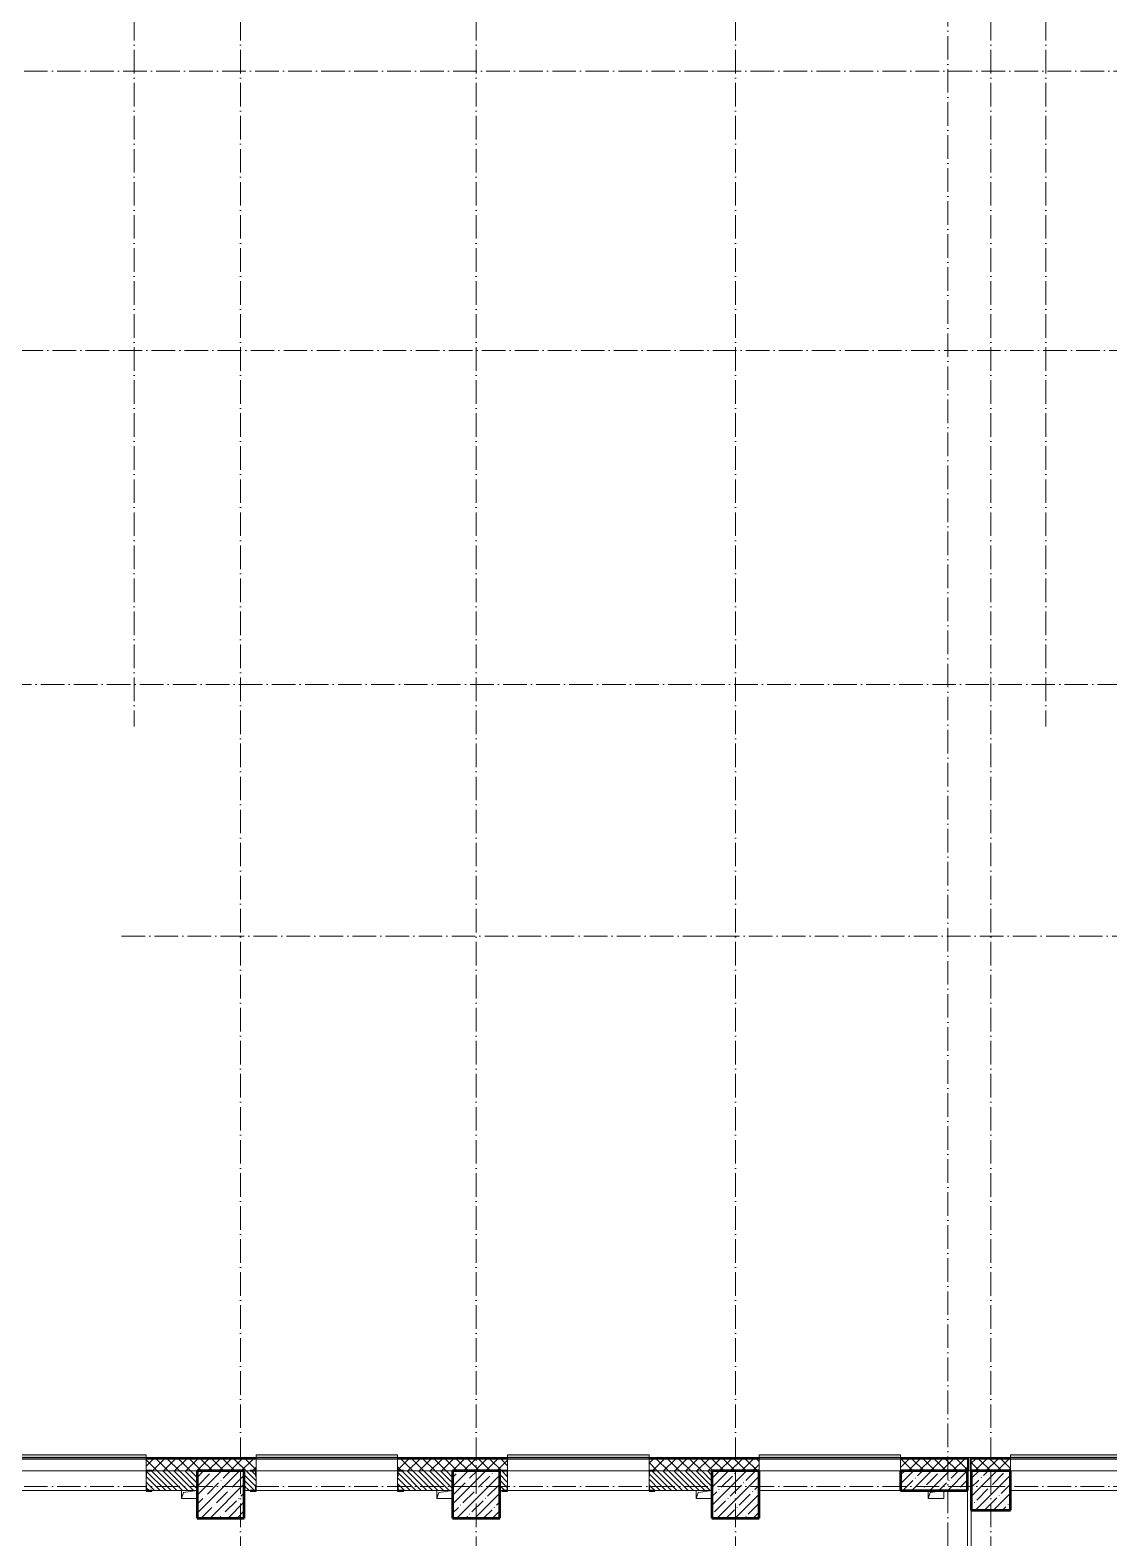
# Model space of a CAD drawing. Header units: millimetres. Extents: x -12989 to 629078, y -109036 to 555275.
# Drawn here: x 556785 to 570510, y -23586 to -4413 of the extents above; entities that cross this region are included whole.
import ezdxf

# ---------------------------------------------------------------- set-up
doc = ezdxf.new("R2010")
doc.units = ezdxf.units.MM
doc.linetypes.add('50_200_ШТРИХ_1Т_ш5_п1_п1_', pattern=[700, 500, -100, 0, -100])
for name, color, linetype, lineweight in [('A-FLOR-____-OTLN', 7, 'Continuous', 9), ('A-GENM-____-MCUT', 7, 'Continuous', 25), ('A-GENM-____-OTLN', 7, 'Continuous', 9), ('A-GENM-____-OTLN-1', 7, 'Continuous', 25), ('A-GLAZ-____-OTLN', 7, 'Continuous', 9), ('A-WALL-____-MCUT', 7, 'Continuous', 13), ('A-WALL-____-MCUT-1', 7, 'Continuous', 9), ('A-WALL-____-MCUT-2', 7, 'Continuous', 50), ('A-WALL-____-OTLN', 7, 'Continuous', 9), ('A-WALL-____-PATT-1', 7, 'Continuous', 9), ('A-WALL-FNSH-MCUT-1', 7, 'Continuous', 9), ('S-COLS-____-MCUT', 7, 'Continuous', 50), ('S-COLS-____-OTLN', 7, 'Continuous', 9), ('S-GRID-____-OTLN-1', 7, '50_200_ШТРИХ_1Т_ш5_п1_п1_', 9)]:
    doc.layers.add(name, color=color, linetype=linetype, lineweight=lineweight)
doc.layers.add('A-GLAZ-____-OTLN-1', color=7, linetype='Continuous', lineweight=9, true_color=0xc0c0c0)
pattern_1 = [(135, (523510.01, -90515.614), (-35.35534, -35.35534), [])]
pattern_2 = [(45, (523510.01, -90515.61), (-70.71068, 70.71068), []), (135, (523510.01, -90515.61), (-70.71068, -70.71068), [])]

# ---------------------------------------------------------------- blocks, each defined once
blk = doc.blocks.new('BSC_Колонна _Прямоугольная - 600х600-V74-АР1_План отверстий 3 этажа в осях 1-64_Ю-ЯЯ')
at = {"layer": 'S-COLS-____-OTLN'}
h = blk.add_hatch(dxfattribs=at)
h.set_pattern_fill('FP_83', color=256, style=0, pattern_type=2)
h.set_pattern_definition([(45, (-35700, -67481.04), (-114.04925, 114.04925), []), (45, (-35585.95, -67481.04), (-114.04925, 114.04925), [201.613, -40.323, 3.353, -36.97])])
h.paths.add_polyline_path([(-300, -300), (300, -300), (300, 300), (-300, 300)], flags=0)
at = {"layer": 'S-COLS-____-MCUT'}
for p, q in [((300, 300), (-300, 300)), ((-300, 300), (-300, -300)), ((300, -300), (300, 300)), ((-300, -300), (300, -300))]:
    blk.add_line(p, q, dxfattribs=at)
blk = doc.blocks.new('BSC_Колонна _Прямоугольная - 600х600-V78-АР1_План отверстий 3 этажа в осях 1-64_Ю-ЯЯ')
at = {"layer": 'S-COLS-____-OTLN'}
h = blk.add_hatch(dxfattribs=at)
h.set_pattern_fill('FP_87', color=256, style=0, pattern_type=2)
h.set_pattern_definition([(45, (-38950, -67481.04), (-114.04925, 114.04925), []), (45, (-38835.95, -67481.04), (-114.04925, 114.04925), [201.613, -40.323, 3.353, -36.97])])
h.paths.add_polyline_path([(-300, -300), (300, -300), (300, 300), (-300, 300)], flags=0)
at = {"layer": 'S-COLS-____-MCUT'}
for p, q in [((300, 300), (-300, 300)), ((-300, 300), (-300, -300)), ((300, -300), (300, 300)), ((-300, -300), (300, -300))]:
    blk.add_line(p, q, dxfattribs=at)
blk = doc.blocks.new('BSC_Колонна _Прямоугольная - 600х600-V85-АР1_План отверстий 3 этажа в осях 1-64_Ю-ЯЯ')
at = {"layer": 'S-COLS-____-OTLN'}
h = blk.add_hatch(dxfattribs=at)
h.set_pattern_fill('FP_93', color=256, style=0, pattern_type=2)
h.set_pattern_definition([(45, (-42250, -67481.04), (-114.04925, 114.04925), []), (45, (-42135.95, -67481.04), (-114.04925, 114.04925), [201.613, -40.323, 3.353, -36.97])])
h.paths.add_polyline_path([(-300, -300), (300, -300), (300, 300), (-300, 300)], flags=0)
at = {"layer": 'S-COLS-____-MCUT'}
for p, q in [((300, 300), (-300, 300)), ((-300, 300), (-300, -300)), ((300, -300), (300, 300)), ((-300, -300), (300, -300))]:
    blk.add_line(p, q, dxfattribs=at)
blk = doc.blocks.new('BSC_Колонна _Прямоугольная - 500х500-V148-АР1_План отверстий 3 этажа в осях 1-64_Ю-ЯЯ')
at = {"layer": 'S-COLS-____-OTLN'}
h = blk.add_hatch(dxfattribs=at)
h.set_pattern_fill('FP_154', color=256, style=0, pattern_type=2)
h.set_pattern_definition([(45, (-45500, -67531.04), (-114.04925, 114.04925), []), (45, (-45385.95, -67531.04), (-114.04925, 114.04925), [201.613, -40.323, 3.353, -36.97])])
h.paths.add_polyline_path([(-250, -250), (250, -250), (250, 250), (-250, 250)], flags=0)
at = {"layer": 'S-COLS-____-MCUT'}
for p, q in [((250, 250), (-250, 250)), ((-250, 250), (-250, -250)), ((250, -250), (250, 250)), ((-250, -250), (250, -250))]:
    blk.add_line(p, q, dxfattribs=at)
blk = doc.blocks.new('Фахверк_СКБ_Уголок - 250_2700-27509033-АР1_План отверстий 3 этажа в осях 1-64_Ю-ЯЯ')
at = {"layer": 'A-GENM-____-MCUT'}
for p, q in [((125, 181), (50, 181)), ((50, 181), (50, 175)), ((50, 175), (119, 175)), ((119, 175), (119, 106)), ((119, 106), (125, 106)), ((125, 106), (125, 181)), ((119, -75), (50, -75)), ((50, -75), (50, -81)), ((50, -81), (125, -81)), ((125, -6), (119, -6)), ((119, -6), (119, -75)), ((125, -81), (125, -6))]:
    blk.add_line(p, q, dxfattribs=at)
blk = doc.blocks.new('Фахверк_СКБ_Уголок - 250_2700_1-27501432-АР1_План отверстий 3 этажа в осях 1-64_Ю-ЯЯ')
at = {"layer": 'A-GENM-____-MCUT'}
for p, q in [((200, 181), (125, 181)), ((125, 181), (125, 106)), ((125, 106), (131, 106)), ((131, 106), (131, 175)), ((131, 175), (200, 175)), ((200, 175), (200, 181)), ((131, -6), (125, -6)), ((125, -6), (125, -81)), ((125, -81), (200, -81)), ((131, -75), (131, -6)), ((200, -75), (131, -75)), ((200, -81), (200, -75))]:
    blk.add_line(p, q, dxfattribs=at)
blk = doc.blocks.new('AR_Отверстие прямоугольное _в плите_ - AR_Отверстие прямоугольное _в плите_-30510712-АР1_План отверстий 3 этажа в осях 1-64_Ю-ЯЯ')
at = {"layer": 'A-GENM-____-OTLN'}
for p, q in [((-100, 50), (-100, -50)), ((-100, -50), (-75, 25)), ((-75, 25), (100, 50)), ((-100, -50), (100, -50))]:
    blk.add_line(p, q, dxfattribs=at)
blk = doc.blocks.new('AR_Отверстие прямоугольное _в плите_ - AR_Отверстие прямоугольное _в плите_-V184-АР1_План отверстий 3 этажа в осях 1-64_Ю-ЯЯ')
at = {"layer": 'A-GENM-____-OTLN'}
for p, q in [((-100, 50), (-100, -50)), ((-100, -50), (-75, 25)), ((-75, 25), (100, 50)), ((-100, -50), (100, -50))]:
    blk.add_line(p, q, dxfattribs=at)
blk = doc.blocks.new('AR_Отверстие прямоугольное _в плите_ - AR_Отверстие прямоугольное _в плите_-V183-АР1_План отверстий 3 этажа в осях 1-64_Ю-ЯЯ')
at = {"layer": 'A-GENM-____-OTLN'}
for p, q in [((-100, 50), (-100, -50)), ((-100, -50), (-75, 25)), ((-75, 25), (100, 50)), ((100, -50), (100, 50)), ((-100, -50), (100, -50))]:
    blk.add_line(p, q, dxfattribs=at)
blk = doc.blocks.new('Отлив_СКБ - Отлив витража_СФТК-31884011-АР1_План отверстий 3 этажа в осях 1-64_Ю-ЯЯ')
at = {"layer": 'A-GLAZ-____-OTLN-1'}
for points in [[(1800, 2), (1800, 37), (0, 37), (0, 2), (1715, 2)], [(1715, 0), (1800, 0), (1800, 2), (0, 2), (0, 0)]]:
    blk.add_hatch(color=256, dxfattribs=at).paths.add_polyline_path(points, flags=0)
at = {"layer": 'A-GLAZ-____-OTLN'}
for p, q in [((0, 3), (0, 37)), ((1800, 37), (0, 37)), ((0, 2), (1800, 2)), ((1800, 37), (1800, 3)), ((1800, 0), (0, 0))]:
    blk.add_line(p, q, dxfattribs=at)
blk = doc.blocks.new('Стены 11 - Стены 4-31628984-АР1_План отверстий 3 этажа в осях 1-64_Ю-ЯЯ')
at = {"layer": 'A-WALL-____-MCUT'}
for p, q in [((-1829, 41030), (-1829, 41010)), ((-1659, 41030), (-1829, 41030)), ((-1829, 41010), (-1659, 41010)), ((-1659, 41010), (-1659, 41030))]:
    blk.add_line(p, q, dxfattribs=at)
blk = doc.blocks.new('3эт')
at = {"layer": 'S-GRID-____-OTLN-1', "color": 251, "ltscale": 0.6, "true_color": 0x636466}
for p, q in [((318370.7, 4029.4), (318370.7, -9616.1)), ((319720.7, 4029.4), (319720.7, -33971.9)), ((322720.7, 4029.4), (322720.7, -33971.9)), ((326020.7, 4029.4), (326020.7, -20188)), ((329270.7, 4029.4), (329270.7, -33971.9)), ((329970.7, 4029.4), (329970.7, -9616.1)), ((328720.7, 3785.7), (328720.7, -33833.1)), ((387845.1, -1282.4), (279101.9, -1282.4)), ((279101.9, -4832.4), (387845.1, -4832.4)), ((330925.3, -9082.4), (279101.9, -9082.4)), ((318208.2, -12282.4), (387845.1, -12282.4)), ((387845.1, -19282.4), (279101.9, -19282.4))]:
    blk.add_line(p, q, dxfattribs=at)

msp = doc.modelspace()

# ---------------------------------------------------------------- hatches: boundary and pattern name
at = {"layer": 'A-WALL-____-PATT-1'}
h = msp.add_hatch(dxfattribs=at)
h.set_pattern_fill('FP_4', color=256, style=0, pattern_type=2)
h.set_pattern_definition(pattern_2)
h.paths.add_polyline_path([(568710.0077, -22734.5723), (568710.0077, -22584.5723), (567860.0077, -22584.5723), (567860.0077, -22734.5723), (568566.3211, -22734.5723)], flags=0)
h.paths.add_polyline_path([(564735.0077, -22734.5723), (566060.0077, -22734.5723), (566060.0077, -22584.5723), (564660.0077, -22584.5723), (564660.0077, -22728.5723), (564735.0077, -22728.5723)], flags=0)
h.paths.add_polyline_path([(562785.0077, -22734.5723), (562785.0077, -22728.5723), (562860.0077, -22728.5723), (562860.0077, -22584.5723), (561460.0077, -22584.5723), (561460.0077, -22728.5723), (561535.0077, -22728.5723), (561535.0077, -22734.5723), (562760.0077, -22734.5723)], flags=0)
h.paths.add_polyline_path([(559585.0077, -22734.5723), (559585.0077, -22728.5723), (559660.0077, -22728.5723), (559660.0077, -22584.5723), (558260.0077, -22584.5723), (558260.0077, -22728.5723), (558335.0077, -22728.5723), (558335.0077, -22734.5723), (559510.0077, -22734.5723)], flags=0)
h.paths.add_polyline_path([(555910.0077, -22734.5723), (556385.0077, -22734.5723), (556385.0077, -22728.5723), (556460.0077, -22728.5723), (556460.0077, -22584.5723), (555060.0077, -22584.5723), (555060.0077, -22728.5723), (555135.0077, -22728.5723), (555135.0077, -22734.5723), (555310.3389, -22734.5723)], flags=0)
h.paths.add_polyline_path([(553185.0077, -22734.5723), (553185.0077, -22728.5723), (553260.0077, -22728.5723), (553260.0077, -22584.5723), (551860.0077, -22584.5723), (551860.0077, -22728.5723), (551935.0077, -22728.5723), (551935.0077, -22734.5723), (552760.0077, -22734.5723)], flags=0)
h.paths.add_polyline_path([(549985.0077, -22734.5723), (549985.0077, -22728.5723), (550060.0077, -22728.5723), (550060.0077, -22584.5723), (547360.0077, -22584.5723), (547360.0077, -22734.5723), (548240.4818, -22734.5723)], flags=0)
h = msp.add_hatch(dxfattribs=at)
h.set_pattern_fill('FP_4', color=256, style=0, pattern_type=2)
h.set_pattern_definition(pattern_2)
h.paths.add_polyline_path([(573560.0077, -22734.5723), (573560.0077, -22584.5723), (571060.0077, -22584.5723), (571060.0077, -22734.5723), (573385.0791, -22734.5723)], flags=0)
h.paths.add_polyline_path([(569260.0077, -22734.5723), (569260.0077, -22584.5723), (568760.0077, -22584.5723), (568760.0077, -22734.5723)], flags=0)
h = msp.add_hatch(dxfattribs=at)
h.set_pattern_fill('FP_9', color=256, style=0, pattern_type=2)
h.set_pattern_definition(pattern_1)
h.paths.add_polyline_path([(558910.0077, -22984.5723), (558910.0077, -22734.5723), (558266.0077, -22734.5723), (558266.0077, -22803.5723), (558260.0077, -22803.5723), (558260.0077, -22915.5723), (558266.0077, -22915.5723), (558266.0077, -22984.5723), (558845.2675, -22984.5723)], flags=0)
h.paths.add_polyline_path([(556385.0077, -22984.5723), (556454.0077, -22984.5723), (556454.0077, -22915.5723), (556460.0077, -22915.5723), (556460.0077, -22803.5723), (556454.0077, -22803.5723), (556454.0077, -22734.5723), (555910.0077, -22734.5723), (555910.0077, -22984.5723)], flags=0)
h = msp.add_hatch(dxfattribs=at)
h.set_pattern_fill('FP_9', color=256, style=0, pattern_type=2)
h.set_pattern_definition(pattern_1)
h.paths.add_polyline_path([(562160.0077, -22984.5723), (562160.0077, -22734.5723), (561466.0077, -22734.5723), (561466.0077, -22803.5723), (561460.0077, -22803.5723), (561460.0077, -22915.5723), (561466.0077, -22915.5723), (561466.0077, -22984.5723), (561535.0077, -22984.5723)], flags=0)
h.paths.add_polyline_path([(559510.0077, -22984.5723), (559654.0077, -22984.5723), (559654.0077, -22915.5723), (559660.0077, -22915.5723), (559660.0077, -22803.5723), (559654.0077, -22803.5723), (559654.0077, -22734.5723), (559510.0077, -22734.5723), (559510.0077, -22915.5723)], flags=0)
h = msp.add_hatch(dxfattribs=at)
h.set_pattern_fill('FP_9', color=256, style=0, pattern_type=2)
h.set_pattern_definition(pattern_1)
h.paths.add_polyline_path([(564735.0077, -22984.5723), (565460.0077, -22984.5723), (565460.0077, -22734.5723), (564666.0077, -22734.5723), (564666.0077, -22803.5723), (564660.0077, -22803.5723), (564660.0077, -22915.5723), (564666.0077, -22915.5723), (564666.0077, -22984.5723)], flags=0)
h.paths.add_polyline_path([(562785.0077, -22984.5723), (562854.0077, -22984.5723), (562854.0077, -22915.5723), (562860.0077, -22915.5723), (562860.0077, -22803.5723), (562854.0077, -22803.5723), (562854.0077, -22734.5723), (562760.0077, -22734.5723), (562760.0077, -22984.5723)], flags=0)
h = msp.add_hatch(dxfattribs=at)
h.set_pattern_fill('FP_12', color=256, style=0, pattern_type=2)
h.set_pattern_definition([(45, (523510, -90515.61), (-114.04925, 114.04925), []), (45, (523624.06, -90515.61), (-114.04925, 114.04925), [201.612, -40.322, 3.353, -36.97])])
h.paths.add_polyline_path([(568710.0077, -22984.5723), (568710.0077, -22734.5723), (567860.0077, -22734.5723), (567860.0077, -22984.5723), (568566.3211, -22984.5723)], flags=0)

# ---------------------------------------------------------------- linework, layer by layer
at = {"layer": 'A-FLOR-____-OTLN'}
for p, q in [((568710.0077, -27334.5723), (568710.0077, -22984.5723)), ((568760.0077, -23234.5723), (568760.0077, -27334.5723))]:
    msp.add_line(p, q, dxfattribs=at)
at = {"layer": 'A-WALL-____-MCUT'}
for p, q in [((558260.0077, -22803.5723), (558260.0077, -22915.5723)), ((558910.0077, -22734.5723), (558335.0077, -22734.5723)), ((559585.0077, -22734.5723), (559510.0077, -22734.5723)), ((559660.0077, -22915.5723), (559660.0077, -22803.5723)), ((561460.0077, -22803.5723), (561460.0077, -22915.5723)), ((562160.0077, -22734.5723), (561535.0077, -22734.5723)), ((562785.0077, -22734.5723), (562760.0077, -22734.5723)), ((562860.0077, -22915.5723), (562860.0077, -22803.5723)), ((564660.0077, -22803.5723), (564660.0077, -22915.5723)), ((565460.0077, -22734.5723), (564735.0077, -22734.5723)), ((558335.0077, -22984.5723), (558910.0077, -22984.5723)), ((559510.0077, -22984.5723), (559585.0077, -22984.5723)), ((561535.0077, -22984.5723), (562160.0077, -22984.5723)), ((562760.0077, -22984.5723), (562785.0077, -22984.5723)), ((564735.0077, -22984.5723), (565460.0077, -22984.5723))]:
    msp.add_line(p, q, dxfattribs=at)
at = {"layer": 'A-WALL-____-MCUT-1'}
for p, q in [((559660.0077, -22572.5723), (558260.0077, -22572.5723)), ((559660.0077, -22578.5723), (558260.0077, -22578.5723)), ((558260.0077, -22584.5723), (559660.0077, -22584.5723)), ((558260.0077, -22584.5723), (558260.0077, -22728.5723)), ((559660.0077, -22728.5723), (559660.0077, -22584.5723)), ((562860.0077, -22572.5723), (561460.0077, -22572.5723)), ((562860.0077, -22578.5723), (561460.0077, -22578.5723)), ((561460.0077, -22584.5723), (561460.0077, -22728.5723)), ((562860.0077, -22584.5723), (561460.0077, -22584.5723)), ((562860.0077, -22728.5723), (562860.0077, -22584.5723)), ((566060.0077, -22572.5723), (564660.0077, -22572.5723)), ((566060.0077, -22578.5723), (564660.0077, -22578.5723)), ((564660.0077, -22584.5723), (566060.0077, -22584.5723)), ((564660.0077, -22584.5723), (564660.0077, -22728.5723)), ((566060.0077, -22734.5723), (566060.0077, -22584.5723)), ((568725.0077, -22572.5723), (567860.0077, -22572.5723)), ((568725.0077, -22578.5723), (567860.0077, -22578.5723)), ((567860.0077, -22584.5723), (567860.0077, -22734.5723)), ((568710.0077, -22584.5723), (567860.0077, -22584.5723)), ((568710.0077, -22734.5723), (568710.0077, -22584.5723)), ((569260.0077, -22572.5723), (568745.0077, -22572.5723)), ((569260.0077, -22578.5723), (568745.0077, -22578.5723)), ((569260.0077, -22584.5723), (568760.0077, -22584.5723)), ((568760.0077, -22584.5723), (568760.0077, -22734.5723)), ((569260.0077, -22734.5723), (569260.0077, -22584.5723))]:
    msp.add_line(p, q, dxfattribs=at)
at = {"layer": 'A-WALL-____-MCUT-2'}
for p, q in [((568710.0077, -22734.5723), (567860.0077, -22734.5723)), ((567860.0077, -22734.5723), (567860.0077, -22984.5723)), ((568710.0077, -22984.5723), (568710.0077, -22734.5723)), ((567860.0077, -22984.5723), (568710.0077, -22984.5723))]:
    msp.add_line(p, q, dxfattribs=at)
at = {"layer": 'A-WALL-____-OTLN'}
for p, q in [((556460.0077, -22584.5723), (558260.0077, -22584.5723)), ((561460.0077, -22584.5723), (559660.0077, -22584.5723)), ((562860.0077, -22584.5723), (564660.0077, -22584.5723)), ((566060.0077, -22584.5723), (567860.0077, -22584.5723)), ((569260.0077, -22584.5723), (571060.0077, -22584.5723)), ((558260.0077, -22734.5723), (556460.0077, -22734.5723)), ((561460.0077, -22734.5723), (559660.0077, -22734.5723)), ((564660.0077, -22734.5723), (562860.0077, -22734.5723)), ((567860.0077, -22734.5723), (566060.0077, -22734.5723)), ((568725.0077, -22734.5723), (568710.0077, -22734.5723)), ((568760.0077, -22734.5723), (568745.0077, -22734.5723)), ((571060.0077, -22734.5723), (569260.0077, -22734.5723)), ((558260.0077, -22984.5723), (556460.0077, -22984.5723)), ((561460.0077, -22984.5723), (559660.0077, -22984.5723)), ((564660.0077, -22984.5723), (562860.0077, -22984.5723)), ((567860.0077, -22984.5723), (566060.0077, -22984.5723)), ((571060.0077, -22984.5723), (569260.0077, -22984.5723))]:
    msp.add_line(p, q, dxfattribs=at)
at = {"layer": 'A-WALL-FNSH-MCUT-1'}
for p, q in [((559660.0077, -22564.5723), (558260.0077, -22564.5723)), ((558260.0077, -22564.5723), (558260.0077, -22584.5723)), ((559660.0077, -22584.5723), (559660.0077, -22564.5723)), ((562860.0077, -22564.5723), (561460.0077, -22564.5723)), ((561460.0077, -22564.5723), (561460.0077, -22584.5723)), ((562860.0077, -22584.5723), (562860.0077, -22564.5723)), ((566060.0077, -22564.5723), (564660.0077, -22564.5723)), ((564660.0077, -22564.5723), (564660.0077, -22584.5723)), ((566060.0077, -22584.5723), (566060.0077, -22564.5723)), ((568725.0077, -22564.5723), (567860.0077, -22564.5723)), ((567860.0077, -22564.5723), (567860.0077, -22584.5723)), ((568710.0077, -22584.5723), (568725.0077, -22584.5723)), ((568725.0077, -22584.5723), (568725.0077, -22564.5723)), ((569260.0077, -22564.5723), (568745.0077, -22564.5723)), ((568745.0077, -22564.5723), (568745.0077, -22584.5723)), ((568745.0077, -22584.5723), (568760.0077, -22584.5723)), ((569260.0077, -22584.5723), (569260.0077, -22564.5723))]:
    msp.add_line(p, q, dxfattribs=at)

# ---------------------------------------------------------------- block references
msp.add_blockref('3эт', (239739.3002, -3652.1582))
at = {"layer": 'A-GENM-____-OTLN'}
for name, p in [('AR_Отверстие прямоугольное _в плите_ - AR_Отверстие прямоугольное _в плите_-30510712-АР1_План отверстий 3 этажа в осях 1-64_Ю-ЯЯ', (558810.0077, -23034.5723)), ('AR_Отверстие прямоугольное _в плите_ - AR_Отверстие прямоугольное _в плите_-V184-АР1_План отверстий 3 этажа в осях 1-64_Ю-ЯЯ', (562060.0077, -23034.5723)), ('AR_Отверстие прямоугольное _в плите_ - AR_Отверстие прямоугольное _в плите_-30510712-АР1_План отверстий 3 этажа в осях 1-64_Ю-ЯЯ', (565360.0077, -23034.5723)), ('AR_Отверстие прямоугольное _в плите_ - AR_Отверстие прямоугольное _в плите_-V183-АР1_План отверстий 3 этажа в осях 1-64_Ю-ЯЯ', (568310.0077, -23034.5723))]:
    msp.add_blockref(name, p, dxfattribs=at)
at = {"layer": 'A-GENM-____-OTLN-1', "rotation": 180}
for name, p in [('Фахверк_СКБ_Уголок - 250_2700-27509033-АР1_План отверстий 3 этажа в осях 1-64_Ю-ЯЯ', (558385.0077, -22809.5723)), ('Фахверк_СКБ_Уголок - 250_2700_1-27501432-АР1_План отверстий 3 этажа в осях 1-64_Ю-ЯЯ', (559785.0077, -22809.5723)), ('Фахверк_СКБ_Уголок - 250_2700-27509033-АР1_План отверстий 3 этажа в осях 1-64_Ю-ЯЯ', (561585.0077, -22809.5723)), ('Фахверк_СКБ_Уголок - 250_2700_1-27501432-АР1_План отверстий 3 этажа в осях 1-64_Ю-ЯЯ', (562985.0077, -22809.5723)), ('Фахверк_СКБ_Уголок - 250_2700-27509033-АР1_План отверстий 3 этажа в осях 1-64_Ю-ЯЯ', (564785.0077, -22809.5723))]:
    msp.add_blockref(name, p, dxfattribs=at)
at = {"layer": 'A-GLAZ-____-OTLN'}
for p in [(556460.0077, -22567.5723), (559660.0077, -22567.5723), (562860.0077, -22567.5723), (566060.0077, -22567.5723), (569260.0077, -22567.5723)]:
    msp.add_blockref('Отлив_СКБ - Отлив витража_СФТК-31884011-АР1_План отверстий 3 этажа в осях 1-64_Ю-ЯЯ', p, dxfattribs=at)
at = {"layer": 'A-WALL-____-OTLN', "rotation": 89.9999999999999}
msp.add_blockref('Стены 11 - Стены 4-31628984-АР1_План отверстий 3 этажа в осях 1-64_Ю-ЯЯ', (609755.2497, -20906.0605), dxfattribs=at)
at = {"layer": 'S-COLS-____-OTLN'}
for name, p in [('BSC_Колонна _Прямоугольная - 600х600-V74-АР1_План отверстий 3 этажа в осях 1-64_Ю-ЯЯ', (559210.0077, -23034.5723)), ('BSC_Колонна _Прямоугольная - 600х600-V78-АР1_План отверстий 3 этажа в осях 1-64_Ю-ЯЯ', (562460.0077, -23034.5723)), ('BSC_Колонна _Прямоугольная - 600х600-V85-АР1_План отверстий 3 этажа в осях 1-64_Ю-ЯЯ', (565760.0077, -23034.5723)), ('BSC_Колонна _Прямоугольная - 500х500-V148-АР1_План отверстий 3 этажа в осях 1-64_Ю-ЯЯ', (569010.0077, -22984.5723))]:
    msp.add_blockref(name, p, dxfattribs=at)

doc.saveas('drawing.dxf')
